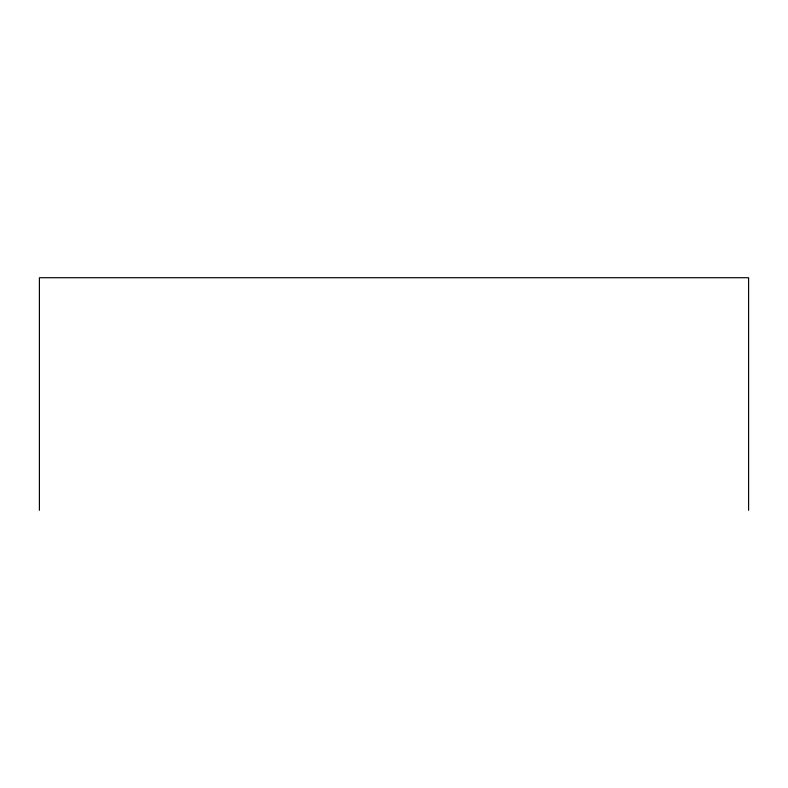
<?xml version="1.0" encoding="UTF-8"?>
<svg xmlns="http://www.w3.org/2000/svg" width="788" height="788" viewBox="0 0 788 788"><rect width="100%" height="100%" fill="white"/><g stroke="black" fill="none" stroke-linecap="round" stroke-linejoin="round"><path stroke-width="1.18" d="M748.6 510.279L748.6 277.721L39.4 277.721L39.4 510.279"/></g></svg>
